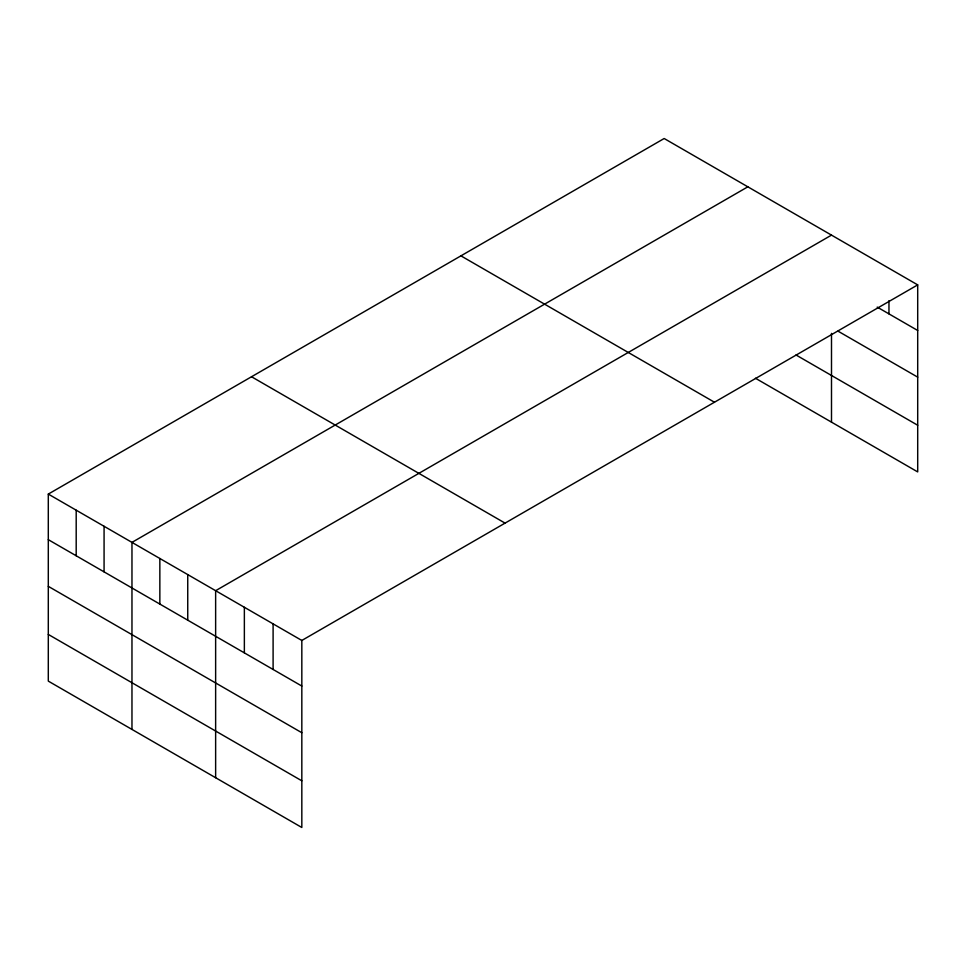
<?xml version="1.0" encoding="UTF-8"?>
<svg xmlns="http://www.w3.org/2000/svg" width="966" height="966" viewBox="0 0 966 966"><rect width="100%" height="100%" fill="white"/><g stroke="black" fill="none" stroke-linecap="round" stroke-linejoin="round"><path stroke-width="1.45" d="M917.7 284.885L301.827 640.458L301.827 827.488L48.3 681.115L48.3 494.085L664.173 138.512L917.7 284.885L917.7 471.915L755.436 378.237M747.829 186.824L131.968 542.385L131.968 729.415M831.497 235.124L215.635 590.697L215.635 777.715M877.213 307.103L917.7 330.481M838.029 331.157L917.7 377.151M796.008 354.981L917.7 425.245M460.927 255.857L714.466 402.23M251.534 376.752L505.073 523.125M48.3 494.085L301.827 640.458M48.3 539.668L301.827 686.053M48.3 586.35L301.827 732.723M48.3 634.433L301.827 780.806M888.962 300.655L888.962 313.89M831.497 333.391L831.497 422.154M273.1 623.867L273.1 669.462M244.362 607.276L244.362 652.871M187.742 574.589L187.742 620.184M159.849 558.493L159.849 604.076M104.074 526.289L104.074 571.872M76.193 510.181L76.193 555.776"/></g></svg>
